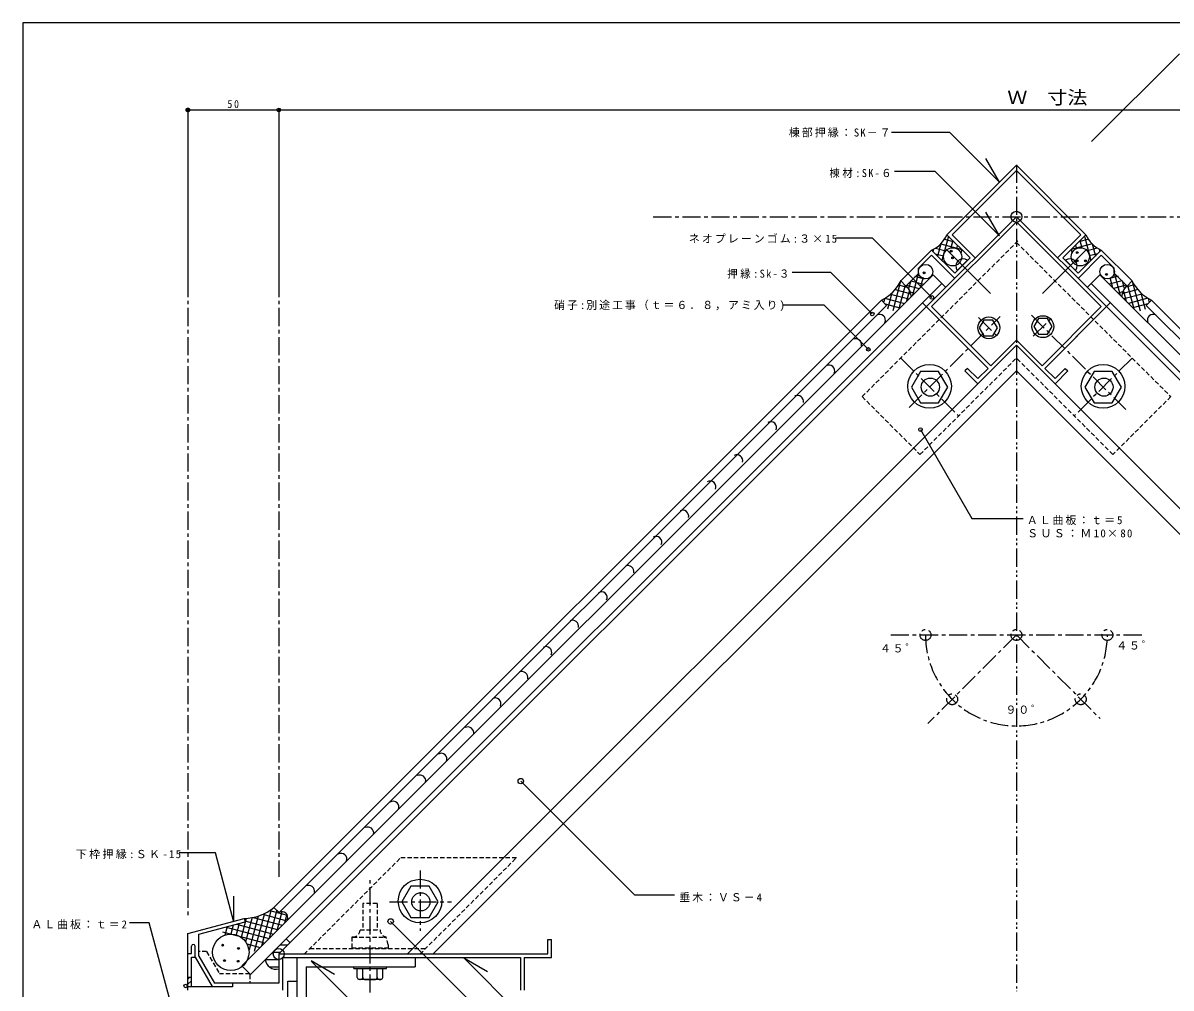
# Model space of a CAD drawing. Units: millimetres at full size, sheet at 1:2; details may follow other scales. Extents: x -550 to 568, y -396 to 402.
# Drawn here: x -550 to 81, y -129 to 402 of the extents above; entities that cross this region are included whole.
import ezdxf
from ezdxf.enums import TextEntityAlignment as Align

# ---------------------------------------------------------------- set-up
doc = ezdxf.new("R2010")
doc.units = ezdxf.units.MM
doc.header["$LTSCALE"] = 2
doc.header["$PDMODE"] = 32
doc.header["$PDSIZE"] = 1
for name, pattern in [('CHAIN1', [8, 5, -1, 1, -1]), ('DASHED1', [1.8, 1.2, -0.6]), ('DOUBLE_CHAIN1', [8.8, 5, -1, 0.6, -0.6, 0.6, -1])]:
    doc.linetypes.add(name, pattern=pattern)
doc.layers.add('0-0', color=134, linetype='Continuous')
doc.layers.add('1-0', color=7, linetype='Continuous')
doc.styles.add('ＭＳ ゴシック', font='')
doc.styles.get('ＭＳ ゴシック').set_extended_font_data('MS Gothic')

msp = doc.modelspace()

# ---------------------------------------------------------------- linework, layer by layer
at = {"layer": '0-0'}
for p, q in [((568, 402), (-550, 402)), ((-550, 402), (-550, -396))]:
    msp.add_line(p, q, dxfattribs=at)
at = {"layer": '0-0', "color": 4, "linetype": 'CHAIN1'}
msp.add_line((-409.372, 261.209), (-409.372, -67.814), dxfattribs=at)
at = {"layer": '1-0', "color": 4}
for p, q in [((85.874, 385.056), (37.525, 336.707)), ((-459.327, 354.14), (-409.372, 354.14)), ((-459.327, 354.14), (-459.327, 261.209)), ((-409.372, 354.14), (401.837, 354.14)), ((-409.372, 354.14), (-409.372, 261.209)), ((-409.372, 354.14), (-409.372, 261.209))]:
    msp.add_line(p, q, dxfattribs=at)
at = {"layer": '1-0'}
for p, q in [((-13.111, 314.355), (-20.611, 327.346)), ((-48.381, 320.27), (-70.888, 320.27)), ((-13.047, 284.936), (-48.381, 320.27)), ((-13.047, 284.936), (-20.547, 297.927)), ((-41.16, 284.724), (-44.746, 271.34)), ((33.625, 284.724), (37.211, 271.34)), ((-82.916, 283.665), (-102.977, 283.665)), ((-50.255, 251.005), (-82.916, 283.665)), ((-48.346, 278.121), (-42.656, 276.597)), ((-45.413, 280.441), (-47.196, 273.789)), ((-45.409, 280.44), (-33.822, 277.335)), ((-43.322, 282.987), (-37.996, 281.56)), ((-38.71, 282.274), (-39.789, 278.249)), ((-36.261, 279.825), (-36.782, 277.879)), ((37.874, 280.44), (26.287, 277.335)), ((28.726, 279.825), (29.247, 277.879)), ((35.788, 282.987), (30.461, 281.56)), ((31.175, 282.274), (32.254, 278.249)), ((40.811, 278.121), (35.121, 276.597)), ((37.878, 280.441), (39.661, 273.789)), ((-49.285, 277.583), (-49.645, 276.239)), ((-48.45, 275.043), (-43.844, 273.809)), ((-33.811, 277.375), (-34.33, 275.438)), ((26.276, 277.375), (26.796, 275.438)), ((40.915, 275.043), (36.309, 273.809)), ((41.75, 277.583), (42.11, 276.239)), ((-67.434, 259.859), (-71.782, 243.634)), ((-61.833, 260.162), (-63.029, 255.7)), ((-61.829, 260.161), (-54.771, 258.27)), ((-57.58, 264.445), (-60.868, 252.174)), ((-59.742, 262.708), (-54.416, 261.281)), ((-55.13, 261.995), (-56.625, 256.416)), ((52.208, 262.708), (46.881, 261.281)), ((54.294, 260.161), (47.237, 258.27)), ((47.595, 261.995), (49.09, 256.416)), ((50.045, 264.445), (53.333, 252.174)), ((54.298, 260.162), (55.494, 255.7)), ((59.9, 259.859), (64.247, 243.634)), ((-72.249, 253.482), (-74.635, 244.578)), ((-72.96, 252.837), (-62.9, 250.141)), ((-70.524, 255.29), (-61.808, 252.954)), ((-68.588, 257.877), (-63.976, 256.641)), ((-64.909, 257.692), (-68.395, 244.683)), ((-62.542, 254.935), (-64.166, 248.876)), ((-64.136, 257.673), (-57.221, 255.821)), ((-62.13, 254.03), (-59.67, 253.371)), ((56.601, 257.673), (49.686, 255.821)), ((54.595, 254.03), (52.135, 253.371)), ((62.989, 255.29), (54.273, 252.954)), ((55.007, 254.935), (56.631, 248.876)), ((65.425, 252.837), (55.365, 250.141)), ((61.054, 257.877), (56.441, 256.641)), ((57.374, 257.692), (60.86, 244.683)), ((64.714, 253.482), (67.1, 244.578)), ((-76.158, 250.484), (-76.768, 248.207)), ((-76.041, 250.557), (-65.35, 247.692)), ((-76.001, 247.44), (-67.799, 245.242)), ((68.506, 250.557), (57.815, 247.692)), ((68.466, 247.44), (60.264, 245.242)), ((68.623, 250.484), (69.233, 248.207)), ((-276.279, -15.07), (-213.734, -77.615)), ((-434.114, -92.16), (-434.114, -78.423)), ((-213.734, -77.615), (-191.818, -77.615)), ((-417.228, -87.953), (-422.802, -108.754)), ((-413.525, -85.725), (-418.927, -105.886)), ((-418.118, -88.371), (-404.943, -91.902)), ((-410.507, -86.051), (-414.702, -101.71)), ((-414.328, -86.281), (-404.649, -88.875)), ((-407.634, -86.92), (-410.442, -97.4)), ((-404.914, -88.363), (-406.199, -93.158)), ((-434.464, -94.325), (-435.794, -99.286)), ((-431.118, -93.428), (-432.804, -99.719)), ((-432.569, -93.817), (-412.292, -99.25)), ((-427.253, -90.594), (-430.053, -101.043)), ((-428.074, -91.915), (-410.252, -96.691)), ((-424.045, -90.211), (-427.593, -103.453)), ((-420.713, -89.369), (-425.699, -107.978)), ((-423.354, -90.074), (-407.393, -94.351)), ((-347.847, -92.268), (-251.24, -188.874)), ((-440.288, -97.96), (-417.191, -104.149)), ((-437.81, -95.221), (-439.053, -99.859)), ((-438.364, -95.37), (-414.702, -101.71)), ((-426.846, -104.668), (-419.64, -106.599)), ((-408.641, -105.217), (-404.399, -105.217)), ((-416.64, -113.217), (-409.41, -113.217)), ((-412.641, -109.217), (-408.399, -109.217)), ((-307.633, -112.375), (-257.988, -162.02)), ((-307.633, -112.375), (-294.643, -119.875)), ((-414.628, -117.217), (-409.372, -117.217)), ((-391.628, -113.86), (-378.638, -121.36)), ((-391.303, -114.32), (-256.816, -248.808)), ((-368.163, -118.19), (-368.163, -117.19)), ((-368.163, -117.19), (-350.163, -117.19)), ((-366.163, -123.19), (-366.163, -118.19)), ((-363.163, -124.19), (-363.163, -118.19)), ((-355.163, -124.19), (-355.163, -118.19)), ((-352.163, -123.19), (-352.163, -118.19)), ((-458.447, -123.19), (-459.327, -124.069)), ((-457.327, -124.897), (-459.313, -126.884)), ((-364.163, -124.19), (-365.163, -124.19)), ((-353.163, -124.19), (-364.163, -124.19)), ((-362.163, -124.19), (-356.163, -124.19)), ((-354.163, -124.19), (-353.163, -124.19)), ((-457.327, -127.726), (-457.791, -128.19))]:
    msp.add_line(p, q, dxfattribs=at)
at = {"layer": '1-0', "linetype": 'DOUBLE_CHAIN1'}
msp.add_line((-3.767, 324), (-3.767, -130.605), dxfattribs=at)
at = {"layer": '1-0', "color": 5}
for p, q in [((-3.767, 323.699), (34.416, 285.515)), ((-3.767, 320.871), (-39.123, 285.515)), ((-3.767, 320.871), (31.588, 285.515)), ((-3.767, 295.415), (-53.265, 245.917)), ((-3.767, 295.415), (45.73, 245.917)), ((-39.123, 285.515), (-26.395, 272.787)), ((31.588, 285.515), (18.86, 272.787)), ((34.416, 285.515), (21.688, 272.787)), ((-50.436, 277.03), (-67.407, 260.059)), ((-50.436, 274.202), (-57.555, 267.083)), ((-50.436, 277.03), (-37.709, 264.302)), ((-50.436, 274.202), (-37.709, 261.474)), ((-42.433, 277.512), (-18.044, 253.123)), ((-29.223, 272.787), (-37.709, 264.302)), ((-36.297, 265.886), (-30.702, 271.481)), ((34.898, 277.512), (10.509, 253.123)), ((21.688, 272.787), (30.174, 264.302)), ((28.762, 265.886), (23.167, 271.481)), ((42.902, 277.03), (30.174, 264.302)), ((42.902, 274.202), (30.174, 261.474)), ((42.902, 277.03), (59.872, 260.059)), ((42.902, 274.202), (49.973, 267.13)), ((-57.555, 264.272), (-57.555, 267.083)), ((49.973, 264.302), (49.973, 267.13)), ((-429.748, -116.707), (-49.588, 263.454)), ((-67.407, 260.059), (-64.579, 257.231)), ((-64.579, 257.231), (-57.508, 264.302)), ((-49.588, 263.454), (-42.658, 256.524)), ((42.053, 263.454), (35.123, 256.524)), ((422.214, -116.707), (42.053, 263.454)), ((57.044, 257.231), (49.973, 264.302)), ((59.872, 260.059), (57.044, 257.231)), ((59.872, 260.059), (57.044, 257.231)), ((-425.142, -121.717), (-44.78, 258.645)), ((417.607, -121.717), (37.245, 258.645)), ((-412.012, -84.545), (-78.014, 249.453)), ((-409.183, -87.374), (-75.185, 246.624)), ((-78.014, 249.453), (-75.185, 246.624)), ((-55.386, 248.039), (-19.324, 211.976)), ((47.851, 248.039), (11.789, 211.976)), ((70.479, 249.453), (67.65, 246.624)), ((401.648, -87.374), (67.65, 246.624)), ((404.477, -84.545), (70.479, 249.453)), ((-409.372, -110.19), (-53.265, 245.917)), ((45.73, 245.917), (11.789, 211.976)), ((401.837, -110.19), (45.73, 245.917)), ((-3.767, 227.532), (-17.91, 213.39)), ((-3.767, 227.532), (10.375, 213.39)), ((-3.767, 224.704), (-17.91, 210.562)), ((-3.767, 224.704), (10.375, 210.562)), ((-3.767, 224.704), (-3.767, 210.562)), ((-324.519, -110.19), (-3.767, 210.562)), ((-30.637, 211.976), (-32.052, 210.562)), ((-24.981, 203.491), (-32.052, 210.562)), ((-24.981, 206.319), (-30.637, 211.976)), ((-19.324, 211.976), (-24.981, 206.319)), ((-17.91, 210.562), (-24.981, 203.491)), ((316.984, -110.19), (-3.767, 210.562)), ((10.375, 210.562), (17.446, 203.491)), ((11.789, 211.976), (17.446, 206.319)), ((17.446, 206.319), (23.103, 211.976)), ((17.446, 203.491), (24.517, 210.562)), ((23.103, 211.976), (24.517, 210.562)), ((-338.661, -110.19), (-24.981, 203.491)), ((331.126, -110.19), (17.446, 203.491)), ((-412.012, -84.545), (-409.183, -87.374)), ((-453.327, -99.379), (-427.899, -92.566)), ((-428.417, -90.634), (-427.899, -92.566)), ((-453.327, -111.38), (-453.327, -99.379)), ((-457.327, -109.916), (-457.327, -105.849)), ((-455.327, -111.916), (-455.327, -105.872)), ((-405.372, -101.81), (-403.344, -103.838)), ((-259.372, -112.19), (-259.372, -102.19)), ((-459.327, -109.916), (-457.327, -109.916)), ((-459.327, -130.19), (-459.327, -109.916)), ((-457.327, -111.916), (-455.327, -111.916)), ((-457.327, -128.19), (-457.327, -111.916)), ((-455.327, -111.916), (-445.941, -128.172)), ((-453.327, -111.38), (-444.776, -126.19)), ((-409.372, -110.19), (-261.372, -110.19)), ((-409.372, -110.19), (-409.372, -126.19)), ((-407.372, -112.19), (-407.372, -130.19)), ((-407.372, -112.19), (-276.372, -112.19)), ((-399.372, -112.19), (-399.372, -185.19)), ((-399.372, -112.19), (-334.372, -112.19)), ((-334.372, -112.19), (-334.372, -117.19)), ((-276.372, -112.19), (-276.372, -130.19)), ((-274.372, -112.19), (-274.372, -130.19)), ((-274.372, -112.19), (-259.372, -112.19)), ((-425.266, -121.19), (-429.748, -116.707)), ((-394.372, -117.19), (-334.372, -117.19)), ((-457.327, -123.19), (-459.274, -123.19)), ((-434.872, -126.19), (-444.776, -126.19)), ((-434.872, -126.19), (-434.872, -128.19)), ((-409.372, -126.19), (-434.872, -126.19)), ((-457.327, -128.19), (-459.274, -128.19)), ((-434.872, -128.19), (-457.327, -128.19))]:
    msp.add_line(p, q, dxfattribs=at)
at = {"layer": '1-0', "linetype": 'CHAIN1'}
for p, q in [((-203.442, 295.415), (159.488, 295.415)), ((-62.815, 190.405), (-12.791, 240.43)), ((-24.593, 239.959), (-13.217, 228.584)), ((4.46, 241.225), (56.32, 189.365)), ((5.474, 229.624), (16.36, 240.51)), ((-67.407, 217.633), (-35.587, 185.813)), ((59.872, 217.633), (28.052, 185.813)), ((-72.837, 65.302), (66.558, 65.302)), ((-3.767, 65.302), (-52.397, 16.673)), ((-3.767, 65.302), (42.242, 19.293)), ((-331.662, -64.216), (-331.662, -97.545)), ((-348.538, -81.513), (-314.364, -81.513))]:
    msp.add_line(p, q, dxfattribs=at)
at = {"layer": '1-0', "color": 5, "linetype": 'DASHED1'}
for p, q in [((-88.62, 196.42), (-2.895, 282.145)), ((-3.767, 281.273), (81.085, 196.42)), ((49.266, 164.6), (-3.767, 217.633)), ((81.085, 196.42), (49.266, 164.6)), ((-395.403, -110.363), (-342.23, -57.19)), ((-342.23, -57.19), (-278.59, -57.19)), ((-331.742, -110.342), (-278.59, -57.19)), ((-392.376, -107.19), (-328.59, -107.19)), ((-448.996, -108.88), (-453.004, -108.88)), ((-448.996, -108.88), (-441.889, -121.19)), ((-425.266, -121.19), (-441.889, -121.19))]:
    msp.add_line(p, q, dxfattribs=at)
at = {"layer": '1-0', "color": 4, "linetype": 'CHAIN1'}
for p, q in [((-459.327, 261.209), (-459.327, -90.419)), ((-359.163, -131.46), (-359.163, -69.5))]:
    msp.add_line(p, q, dxfattribs=at)
at = {"layer": '1-0', "linetype": 'DASHED1'}
for p, q in [((-355.163, -82.361), (-355.163, -96.861)), ((-369.163, -100.861), (-369.163, -106.861)), ((-368.663, -100.861), (-369.163, -100.861)), ((-368.663, -100.861), (-350.296, -100.861)), ((-364.663, -96.861), (-353.663, -96.861)), ((-351.663, -100.861), (-350.296, -100.861)), ((-349.163, -105.091), (-350.31, -100.808)), ((-369.163, -106.861), (-349.163, -106.861)), ((-349.163, -105.091), (-349.163, -106.861))]:
    msp.add_line(p, q, dxfattribs=at)
at = {"layer": '1-0'}
for points in [[(-12.931, 314.175), (-40.407, 341.651), (-72.394, 341.651)], [(-83.074, 241.9), (-105.81, 264.636), (-127.115, 264.636)], [(-85.192, 222.42), (-109.422, 246.651), (-131.773, 246.651)], [(-56.512, 178.326), (-28.235, 129.349), (0, 129.349)], [(-433.989, -92.628), (-444.178, -54.601), (-464.102, -54.601)], [(-465.806, -148.308), (-480.595, -93.115), (-491.374, -93.115)], [(-368.163, -118.19), (-350.163, -118.19), (-350.163, -117.19)]]:
    msp.add_lwpolyline(points, dxfattribs=at)
at = {"layer": '1-0', "color": 5}
for points in [[(-3.767, 323.699), (-41.951, 285.515), (-29.223, 272.787)], [(-3.767, 292.586), (-50.436, 245.917), (-17.91, 213.39)], [(-3.767, 292.586), (42.902, 245.917), (10.375, 213.39)], [(-459.327, -109.916), (-459.327, -98.916), (-428.417, -90.634)], [(-261.372, -110.19), (-261.372, -102.19), (-259.372, -102.19)], [(-394.372, -117.19), (-394.372, -177.19), (-399.372, -177.19)], [(-339.372, -190.19), (-404.372, -190.19), (-404.372, -125.19), (-399.526, -125.19)]]:
    msp.add_lwpolyline(points, dxfattribs=at)
at = {"layer": '1-0'}
for points in [[(-21.682, 229.9), (-16.682, 229.9), (-14.182, 234.23), (-16.682, 238.56), (-21.682, 238.56), (-24.182, 234.23)], [(8.333, 230.7), (13.333, 230.7), (15.833, 235.03), (13.333, 239.361), (8.333, 239.361), (5.833, 235.03)], [(-56.55, 193.01), (-46.55, 193.01), (-41.55, 201.67), (-46.55, 210.331), (-56.55, 210.331), (-61.55, 201.67)], [(38.91, 193.01), (48.91, 193.01), (53.91, 201.67), (48.91, 210.331), (38.91, 210.331), (33.91, 201.67)], [(-336.662, -90.173), (-326.662, -90.173), (-321.662, -81.513), (-326.662, -72.853), (-336.662, -72.853), (-341.662, -81.513)]]:
    msp.add_lwpolyline(points, close=True, dxfattribs=at)
at = {"layer": '1-0', "color": 5, "linetype": 'DASHED1'}
for points in [[(-88.62, 196.42), (-56.8, 164.6), (-3.767, 217.633)], [(-425.266, -121.19), (-425.266, -121.593), (-425.266, -126.147)]]:
    msp.add_lwpolyline(points, dxfattribs=at)
at = {"layer": '1-0', "linetype": 'DASHED1'}
msp.add_lwpolyline([(-355.163, -82.361), (-363.163, -82.361), (-363.163, -96.861)], dxfattribs=at)
at = {"layer": '1-0', "color": 4, "linetype": 'CHAIN1'}
msp.add_circle((-459.327, 354.14), 1, dxfattribs=at)
at = {"layer": '1-0', "color": 5}
for centre in [(-459.327, 354.14), (-409.372, 354.14)]:
    msp.add_circle(centre, 1, dxfattribs=at)
at = {"layer": '1-0', "color": 1}
for centre in [(-3.767, 295.415), (-409.372, -110.19)]:
    msp.add_circle(centre, 3, dxfattribs=at)
at = {"layer": '1-0'}
for centre, radius in [((-38.867, 273.335), 5), ((31.332, 273.335), 5), ((-53.697, 265.163), 4), ((46.162, 265.163), 4), ((-50.255, 251.005), 1), ((-83.074, 241.9), 1), ((-18.927, 234.294), 6), ((10.768, 234.917), 6), ((-85.192, 222.42), 1), ((-51.55, 202.092), 12), ((43.91, 202.092), 12), ((-51.128, 201.67), 5), ((44.331, 201.67), 5), ((-56.512, 178.326), 1), ((-276.279, -15.07), 1.5), ((-331.662, -81.091), 12), ((-331.24, -81.513), 5), ((-347.847, -92.268), 1.5), ((-435.716, -109.285), 10), ((-460.521, -127.802), 1)]:
    msp.add_circle(centre, radius, dxfattribs=at)
at = {"layer": '1-0', "linetype": 'CHAIN1'}
for centre in [(-53.767, 65.302), (-3.767, 65.302), (46.233, 65.302), (-39.123, 29.947), (31.588, 29.947)]:
    msp.add_circle(centre, 3, dxfattribs=at)
at = {"layer": '1-0', "color": 5}
for centre, radius, start, end in [((-56.918, 291.996), 16.309, 293.41468, 336.58532), ((49.383, 291.996), 16.309, 203.41468, 246.58532), ((-33.081, 268.265), 4, 53.50685, 216.49315), ((25.546, 268.265), 4, 323.50685, 126.49315), ((-88.739, 270.937), 24.013, 296.52929, 333.61568), ((81.204, 270.937), 24.013, 206.38432, 243.47071), ((-68.566, 251.643), 6.864, 355.40107, 55.89233), ((61.031, 251.643), 6.864, 124.10767, 184.59893), ((-78.936, 238.526), 3.138, 334.84822, 121.24618), ((71.401, 238.526), 3.138, 58.75382, 205.15178), ((-92.295, 224.892), 3.367, 350.02136, 113.66418), ((-106.822, 210.639), 3.138, 334.84822, 121.24618), ((-124.218, 193.703), 3.367, 350.02136, 113.66418), ((-138.745, 179.45), 3.138, 334.84822, 121.24618), ((-157.609, 161.046), 3.367, 350.02136, 113.66418), ((-172.136, 146.793), 3.138, 334.84822, 121.24618), ((-187.33, 130.591), 3.367, 350.02136, 113.66418), ((-201.858, 116.338), 3.138, 334.84822, 121.24618), ((-217.419, 100.136), 3.367, 350.02136, 113.66418), ((-231.946, 85.883), 3.138, 334.84822, 121.24618), ((-247.874, 70.047), 3.367, 350.02136, 113.66418), ((-262.401, 55.794), 3.138, 334.84822, 121.24618), ((-275.761, 41.794), 3.367, 350.02136, 113.66418), ((-290.288, 27.541), 3.138, 334.84822, 121.24618), ((-305.482, 11.338), 3.367, 350.02136, 113.66418), ((-320.009, -2.915), 3.138, 334.84822, 121.24618), ((-331.901, -15.081), 3.367, 350.02136, 113.66418), ((-346.429, -29.334), 3.138, 334.84822, 121.24618), ((-360.522, -43.701), 3.367, 350.02136, 113.66418), ((-375.049, -57.954), 3.138, 334.84822, 121.24618), ((-393.028, -75.803), 3.367, 350.02136, 113.66418), ((-428.724, -64.66), 25.976, 270.67825, 310.04499), ((-407.556, -90.056), 3.138, 334.84822, 121.24618), ((-456.326, -105.926), 1, 359.18695, 175.55993), ((-410.816, -112.583), 6, 187.27664, 283.92755)]:
    msp.add_arc(centre, radius, start, end, dxfattribs=at)
at = {"layer": '1-0', "linetype": 'CHAIN1'}
msp.add_arc((-3.767, 65.302), 50, 180, 0, dxfattribs=at)
at = {"layer": '1-0', "linetype": 'DASHED1'}
for centre, start, end in [((-368.663, -96.861), 270, 0), ((-349.663, -96.861), 180, 260.68179)]:
    msp.add_arc(centre, 4, start, end, dxfattribs=at)
at = {"layer": '1-0'}
for centre, start, end in [((-365.163, -123.19), 180, 270), ((-364.163, -123.19), 270, 0), ((-362.163, -123.19), 180, 270), ((-356.163, -123.19), 270, 0), ((-354.163, -123.19), 180, 270), ((-353.163, -123.19), 270, 0)]:
    msp.add_arc(centre, 1, start, end, dxfattribs=at)
at = {"layer": '1-0', "color": 4}
for p in [(-459.327, 354.14), (-409.372, 354.14)]:
    msp.add_point(p, dxfattribs=at)
at = {"layer": '1-0'}
for p in [(-39.686, 276.485), (-38.86, 272.769), (29.674, 275.659), (29.674, 271.118), (34.215, 271.118), (-54.548, 264.512), (45.775, 263.686), (-440.201, -105.368), (-431.495, -107.135), (-439.192, -113.822), (-431.748, -114.2)]:
    msp.add_point(p, dxfattribs=at)

# ---------------------------------------------------------------- texts
at = {"layer": '1-0', "color": 3, "style": 'ＭＳ ゴシック', "width": 1.1}
msp.add_text('Ｗ\u3000寸法', height=7.331, dxfattribs=at).set_placement((-8.767, 355.14), align=Align.BOTTOM_LEFT)
at = {"layer": '1-0', "char_height": 4.399, "attachment_point": 7, "style": 'ＭＳ ゴシック'}
for s, insert in [('\\T1.36;\\W0.9;50', (-437.599, 355.14)), ('\\T1.19;棟部押縁：SK－７', (-128.911, 339.017)), ('\\T1.25;\\W0.95;棟材:SK-６', (-106.609, 316.715)), ('\\T1.19;ネオプレーンゴム:３×15', (-183.869, 280.872)), ('\\T1.25;\\W0.95;押縁:Sk-３', (-162.762, 261.358)), ('\\T1.18;硝子:別途工事（ｔ＝６．８，アミ入り)', (-257.944, 243.437)), ('\\T1.18;ＡＬ曲板：ｔ＝5', (1.962, 125.766)), ('\\T1.22;ＳＵＳ：Ｍ10×80', (2.141, 118.956)), ('\\T1.17;４５゜', (-78.846, 55.636)), ('\\T1.17;４５゜', (51.112, 57.213)), ('\\T1.17;９０゜', (-9.767, 21.885)), ('\\T1.22;下枠押縁:ＳＫ-15', (-520.919, -57.969)), ('\\T1.18;垂木：ＶＳ－4', (-189.129, -81.717)), ('\\T1.18;ＡＬ曲板：ｔ＝2', (-545.35, -96.605))]:
    msp.add_mtext(s, dxfattribs=dict(at, insert=insert))

doc.saveas('drawing.dxf')
